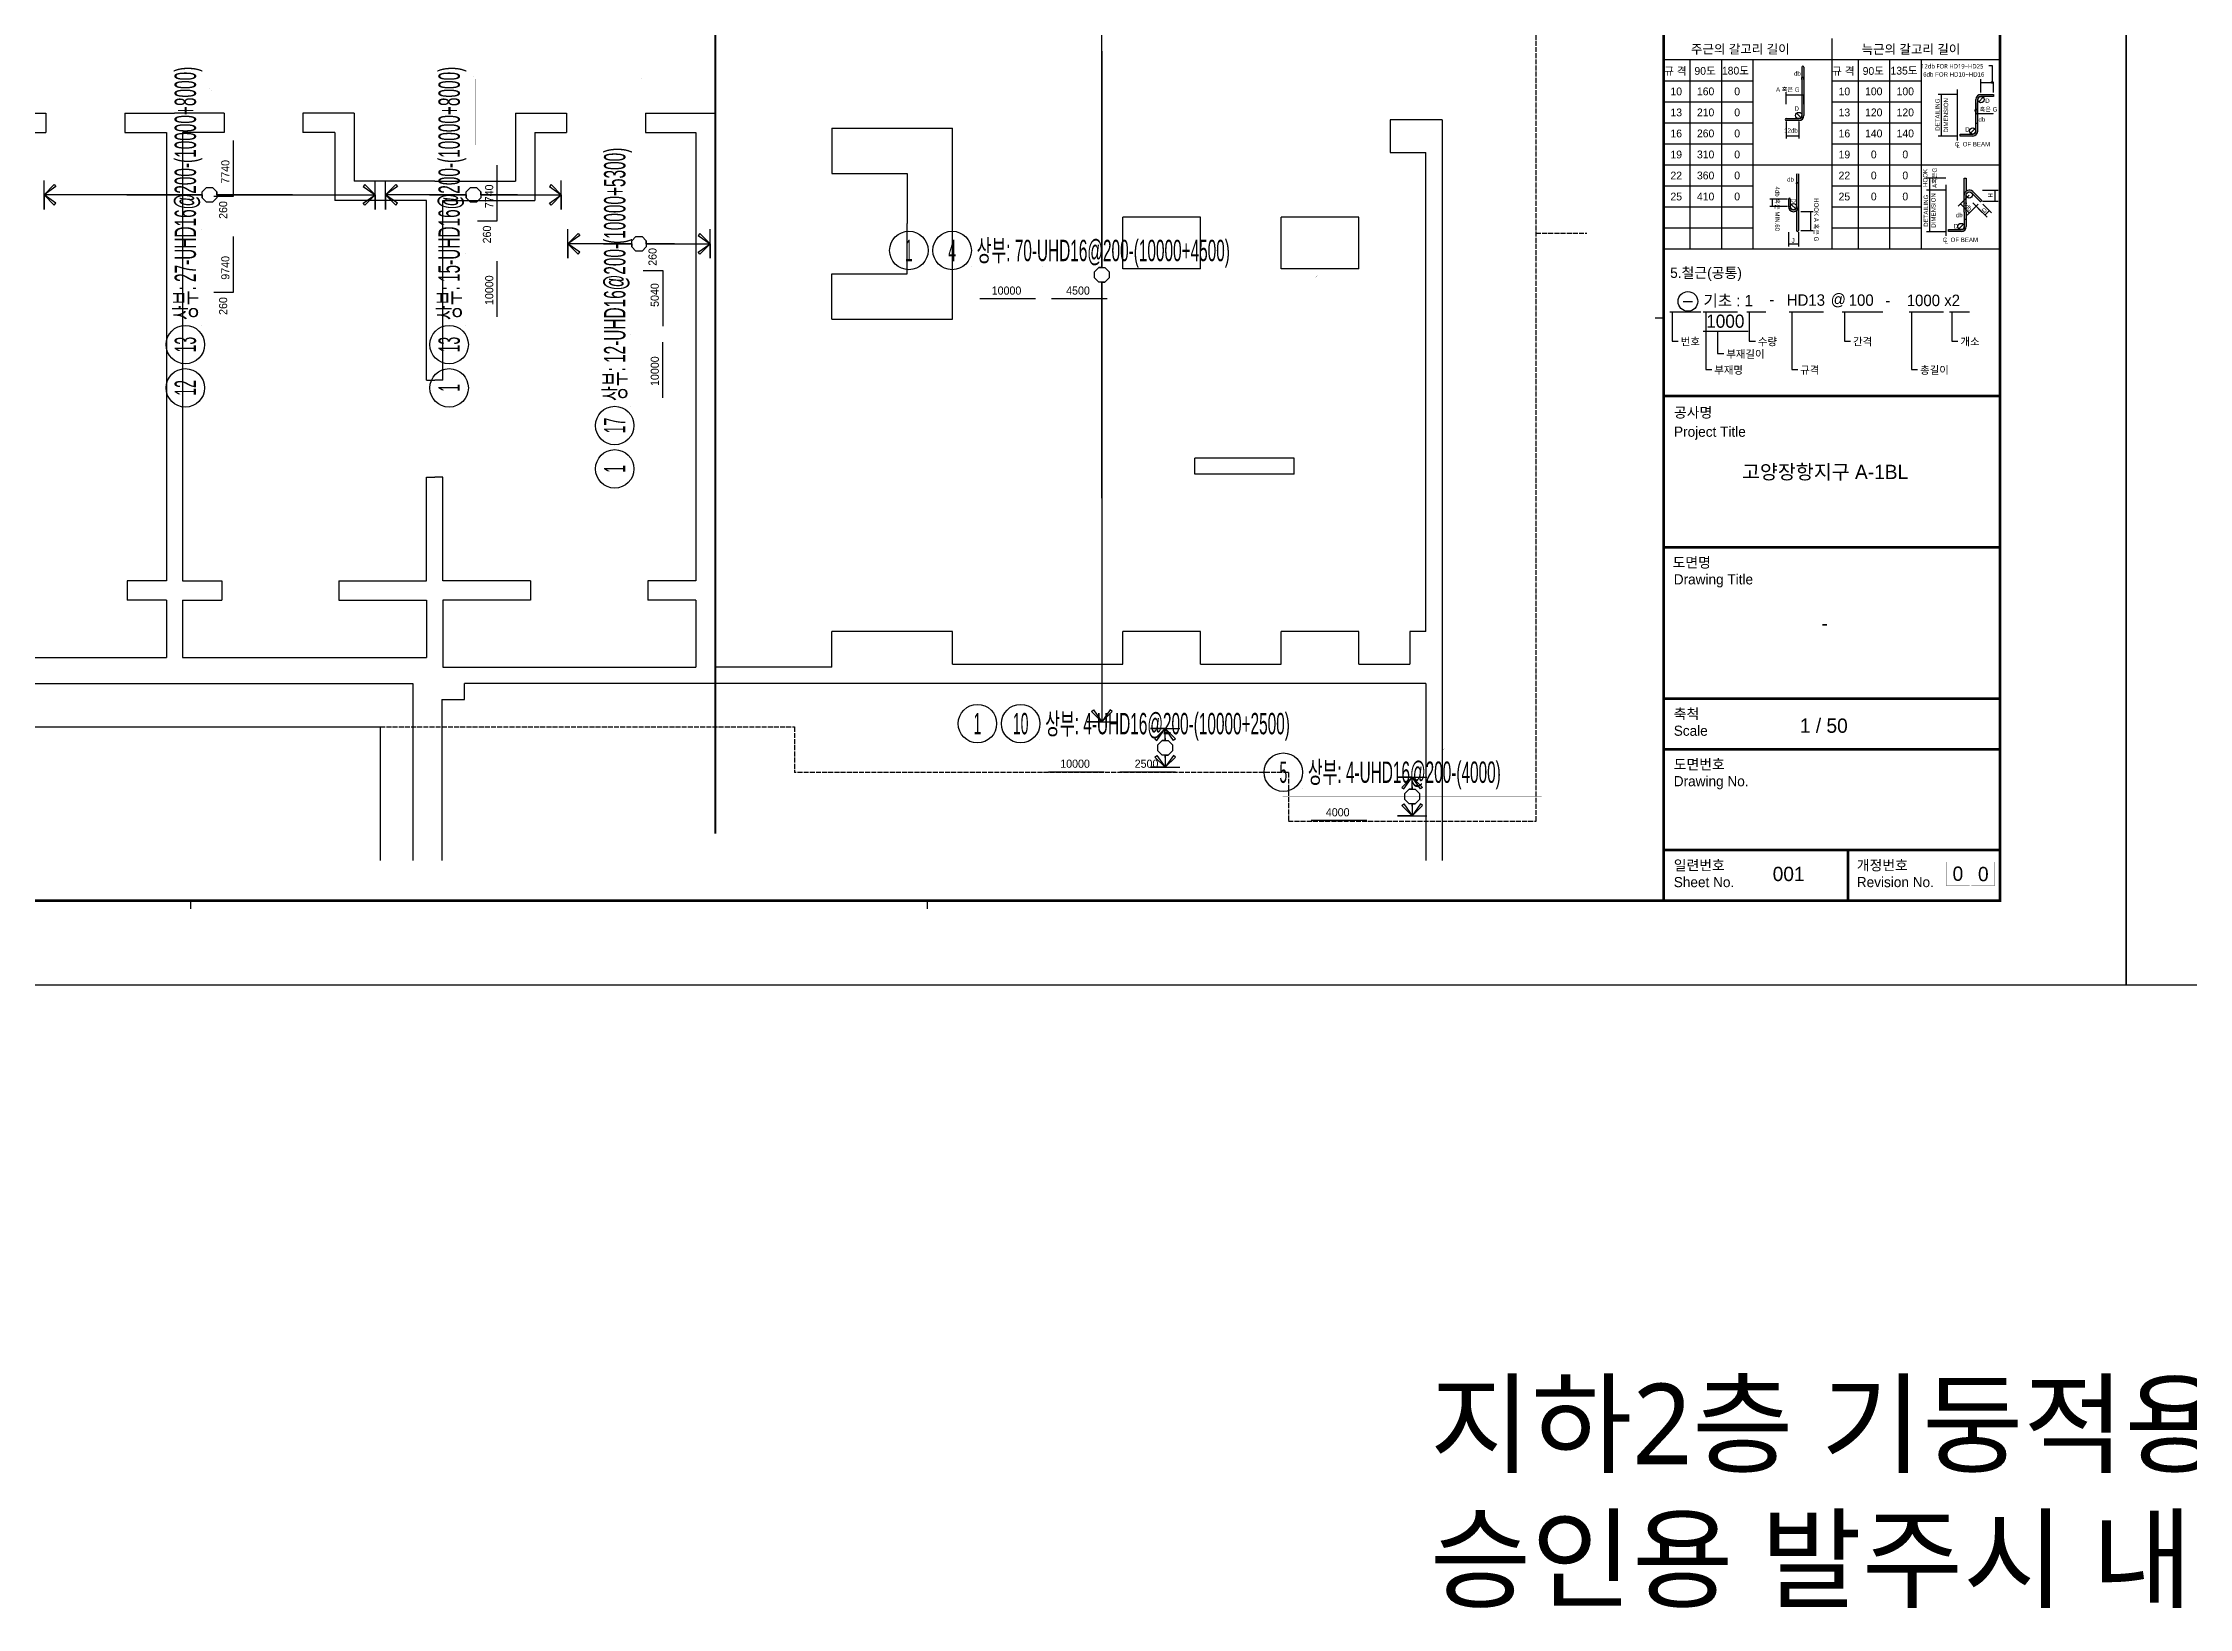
# Model space of a CAD drawing. Header units: millimetres. Extents: x 317501 to 814054, y -400799 to -14117.
# Drawn here: x 440845 to 473995, y -203456 to -179291 of the extents above; entities that cross this region are included whole.
import ezdxf
from ezdxf.enums import TextEntityAlignment as Align

# ---------------------------------------------------------------- set-up
doc = ezdxf.new("R2010")
doc.units = ezdxf.units.MM
doc.header["$LTSCALE"] = 38
doc.linetypes.add('HID', pattern=[2.5, 2, -0.5])
doc.layers.get('Defpoints').update_dxf_attribs({"color": 145})
for name, color, linetype in [('00', 7, 'Continuous'), ('AMAC-TITLE', 7, 'Continuous'), ('DIM', 7, 'Continuous'), ('RP_TAG', 7, 'Continuous'), ('XDIM', 7, 'Continuous'), ('XREBAR', 1, 'Continuous'), ('XS-기초$0$기초연단', 3, 'Continuous'), ('철근변경선', 1, 'HID')]:
    doc.layers.add(name, color=color, linetype=linetype)
doc.styles.add('ARIAL', font='malgun.ttf')
doc.styles.add('HYULL', font='Dotum.ttf')
doc.styles.add('RPWK1', font='Dotum.ttf', dxfattribs={"bigfont": 'whgtxt.shx'})
doc.styles.add('RPWK2', font='Dotum.ttf')
doc.styles.add('XRebarSheet', font='Hmkmrhd_0.ttf')
doc.styles.add('돋움', font='malgun.ttf')
doc.dimstyles.new('NDIM', dxfattribs={"dimtxt": 3, "dimasz": 1.5, "dimexe": 2, "dimexo": 2, "dimgap": 1, "dimtad": 1, "dimdec": 0, "dimdsep": 46, "dimlunit": 6, "dimtxsty": 'ARIAL', "dimblk": 'DOT', "dimcen": 1, "dimclrd": 256, "dimclre": 7, "dimclrt": 3, "dimadec": 0, "dimazin": 0, "dimtfac": 1, "dimtdec": 0, "dimtix": 1, "dimtmove": 2, "dimatfit": 3, "dimldrblk": 'DOT', "dimfxl": 0, "dimtvp": 1, "dimtolj": 1, "dimlwd": -1, "dimlwe": -1, "dimarcsym": 0})

# ---------------------------------------------------------------- blocks, each defined once
blk = doc.blocks.new('_Dot')
at = {"color": 0, "linetype": 'ByBlock', "lineweight": -2}
blk.add_line((-0.5, 0), (-1, 0), dxfattribs=at)
at = {"color": 0, "linetype": 'ByBlock', "const_width": 0.5}
blk.add_lwpolyline([(-0.25, 0, 1), (0.25, 0, 1)], format="xyb", close=True, dxfattribs=at)
blk = doc.blocks.new('*D1316')
at = {"color": 7, "transparency": 16777216}
for p, q in [((80432, 20451), (80432, 20463)), ((80477, 20451), (80477, 20463))]:
    blk.add_line(p, q, dxfattribs=at)
at = {"transparency": 16777216}
blk.add_line((80433, 20461), (80475, 20461), dxfattribs=at)
at = {"layer": 'Defpoints', "color": 0, "transparency": 16777216}
for p in [(80432, 20449), (80477, 20461), (80477, 20449)]:
    blk.add_point(p, dxfattribs=at)
at = {"transparency": 16777216, "xscale": 1.5, "yscale": 1.5, "zscale": 1.5, "rotation": 180}
blk.add_blockref('_Dot', (80432, 20461), dxfattribs=at)
at = {"transparency": 16777216, "xscale": 1.5, "yscale": 1.5, "zscale": 1.5}
blk.add_blockref('_Dot', (80477, 20461), dxfattribs=at)
blk = doc.blocks.new('*D1317')
at = {"color": 7, "transparency": 16777216}
for p, q in [((76172, 19024), (76172, 19045)), ((76217, 19024), (76217, 19045))]:
    blk.add_line(p, q, dxfattribs=at)
at = {"transparency": 16777216}
blk.add_line((76215, 19043), (76174, 19043), dxfattribs=at)
at = {"layer": 'Defpoints', "color": 0, "transparency": 16777216}
for p in [(76172, 19043), (76172, 19022), (76217, 19022)]:
    blk.add_point(p, dxfattribs=at)
at = {"transparency": 16777216, "xscale": 1.5, "yscale": 1.5, "zscale": 1.5, "rotation": 180}
blk.add_blockref('_Dot', (76172, 19043), dxfattribs=at)
at = {"transparency": 16777216, "xscale": 1.5, "yscale": 1.5, "zscale": 1.5}
blk.add_blockref('_Dot', (76217, 19043), dxfattribs=at)
blk = doc.blocks.new('*D1318')
at = {"transparency": 16777216}
blk.add_line((80158, 18181), (80199, 18181), dxfattribs=at)
at = {"layer": 'Defpoints', "color": 0, "transparency": 16777216}
for p in [(80156, 18181), (80201, 18181), (80201, 18181)]:
    blk.add_point(p, dxfattribs=at)
at = {"transparency": 16777216, "xscale": 1.5, "yscale": 1.5, "zscale": 1.5, "rotation": 180}
blk.add_blockref('_Dot', (80156, 18181), dxfattribs=at)
at = {"transparency": 16777216, "xscale": 1.5, "yscale": 1.5, "zscale": 1.5}
blk.add_blockref('_Dot', (80201, 18181), dxfattribs=at)
blk = doc.blocks.new('szdhdte')
at = {"layer": 'DIM', "color": 5}
for p, q in [((-1230, -1490), (-440, -1490)), ((-440, -1490), (-440, -1790)), ((780, -1490), (1545, -1490)), ((780, -1490), (780, -1790)), ((2310, -1490), (1545, -1490)), ((2310, -1490), (2310, -1790)), ((4320, -1490), (3530, -1490)), ((3530, -1490), (3530, -1790)), ((4320, -1490), (4320, -2540)), ((6810, -1490), (7600, -1490)), ((6810, -1490), (6810, -2540)), ((7600, -1490), (7600, -1790)), ((8820, -1490), (9600, -1490)), ((8820, -1490), (8820, -1790)), ((9600, -1490), (9900, -1490)), ((9900, -1490), (9900, -10045)), ((20325, -1595), (20325, -2095)), ((21125, -1595), (20325, -1595)), ((21125, -1595), (21125, -13028)), ((-930, -1790), (-440, -1790)), ((780, -1790), (1420, -1790)), ((1420, -1790), (1420, -8710)), ((1670, -1790), (1670, -8710)), ((2310, -1790), (1670, -1790)), ((4020, -1790), (3530, -1790)), ((4020, -1790), (4020, -2840)), ((7110, -1790), (7600, -1790)), ((7110, -1790), (7110, -2840)), ((8820, -1790), (9600, -1790)), ((9600, -1790), (9600, -8710)), ((11700, -1720), (11700, -2420)), ((11700, -1720), (13560, -1720)), ((13560, -4670), (13560, -1720)), ((20325, -2095), (20875, -2095)), ((20875, -9495), (20875, -2095)), ((5565, -2540), (4320, -2540)), ((5565, -2540), (6810, -2540)), ((11700, -2420), (12860, -2420)), ((12860, -2420), (12860, -3195)), ((5440, -2840), (4020, -2840)), ((5440, -5610), (5440, -2840)), ((5690, -5610), (5690, -2840)), ((5690, -2840), (7110, -2840)), ((12860, -3970), (12860, -3195)), ((16195, -3895), (16195, -3095)), ((17395, -3095), (16195, -3095)), ((17395, -3895), (17395, -3095)), ((18640, -3895), (18640, -3095)), ((19840, -3095), (18640, -3095)), ((19840, -3895), (19840, -3095)), ((11700, -4670), (11700, -3970)), ((11700, -3970), (12860, -3970)), ((17395, -3895), (16195, -3895)), ((19840, -3895), (18640, -3895)), ((11700, -4670), (13560, -4670)), ((5440, -5610), (5565, -5610)), ((5690, -5610), (5565, -5610)), ((18840, -6815), (17305, -6815)), ((17305, -7065), (17305, -6815)), ((18840, -7065), (18840, -6815)), ((5440, -8710), (5440, -7110)), ((5440, -7110), (5565, -7110)), ((5690, -7110), (5565, -7110)), ((5690, -8710), (5690, -7110)), ((18840, -7065), (17305, -7065)), ((1420, -8710), (815, -8710)), ((815, -8710), (815, -9010)), ((1670, -8710), (2275, -8710)), ((2275, -8710), (2275, -9010)), ((4085, -8710), (5440, -8710)), ((4085, -8710), (4085, -9010)), ((7045, -8710), (5690, -8710)), ((7045, -8710), (7045, -9010)), ((9600, -8710), (8855, -8710)), ((8855, -8710), (8855, -9010)), ((1420, -9010), (815, -9010)), ((1420, -9010), (1420, -9895)), ((1670, -9010), (1670, -9895)), ((1670, -9010), (2275, -9010)), ((4085, -9010), (5440, -9010)), ((5440, -9010), (5440, -9895)), ((7045, -9010), (5690, -9010)), ((5690, -9010), (5690, -10045)), ((9600, -9010), (8855, -9010)), ((9600, -9010), (9600, -10045)), ((13560, -9495), (11700, -9495)), ((11700, -10045), (11700, -9495)), ((13560, -9995), (13560, -9495)), ((16195, -9995), (16195, -9495)), ((17395, -9495), (16195, -9495)), ((17395, -9995), (17395, -9495)), ((19840, -9495), (18640, -9495)), ((18640, -9995), (18640, -9495)), ((19840, -9995), (19840, -9495)), ((20625, -9495), (20625, -9995)), ((20875, -9495), (20625, -9495)), ((-2350, -9895), (1420, -9895)), ((1670, -9895), (5440, -9895)), ((5690, -10045), (9600, -10045)), ((11700, -10045), (9900, -10045)), ((13560, -9995), (16195, -9995)), ((17395, -9995), (18640, -9995)), ((19840, -9995), (20625, -9995)), ((-6395, -10295), (5225, -10295)), ((5225, -10295), (5225, -13028)), ((5675, -10545), (5675, -13028)), ((5675, -10545), (6025, -10545)), ((20875, -10295), (6025, -10295)), ((6025, -10545), (6025, -10295)), ((20875, -10295), (20875, -13028))]:
    blk.add_line(p, q, dxfattribs=at)
at = {"layer": 'XS-기초$0$기초연단', "color": 4, "linetype": 'HID'}
for p, q in [((22575, -12420), (22575, 18735)), ((4725, -10965), (11120, -10965)), ((11120, -10965), (11120, -11670)), ((18750, -11670), (11120, -11670)), ((18750, -11670), (18750, -12420)), ((18750, -12420), (22575, -12420))]:
    blk.add_line(p, q, dxfattribs=at)
at = {"layer": 'XS-기초$0$기초연단'}
for p in [(-19485, -10965), (4725, -13028)]:
    blk.add_line(p, (4725, -10965), dxfattribs=at)
blk.add_lwpolyline([(4150, 20302), (4150, 17985), (3800, 17985), (3800, 9160), (-550, 9160), (-550, 7860), (9900, 7860), (9900, 2960), (7600, 2960), (7600, 5460), (-550, 5460), (-550, 550), (-11135, 550), (-11135, 3760), (-14785, 3760), (-14785, 4360), (-19485, 4360), (-19485, -10965), (4725, -10965)], dxfattribs=at)
at = {"layer": 'XS-기초$0$기초연단', "color": 4, "linetype": 'HID'}
blk.add_lwpolyline([(22575, -3345), (23362, -3345)], dxfattribs=at)
at = {"layer": '철근변경선', "ltscale": 2, "const_width": 30}
blk.add_lwpolyline([(9900, -12612), (9900, 7860), (-1534, 7860)], dxfattribs=at)
blk = doc.blocks.new('*U1146', base_point=(443044.9088, -183651.9388))
at = {"layer": 'RP_TAG', "color": 0, "linetype": 'Continuous', "ltscale": 100}
for centre in [(443044.909888, -183948.9388), (443044.912361, -184617.1888)]:
    blk.add_circle(centre, 297, dxfattribs=at)
at = {"layer": 'RP_TAG', "color": 0, "linetype": 'Continuous', "ltscale": 100, "style": 'RPWK1', "width": 0.55}
blk.add_text('상부: 27-UHD16@200-(10000+8000)', height=330, rotation=90.0002104601, dxfattribs=at).set_placement((443044.90847, -183569.4388), align=Align.MIDDLE_LEFT)
at = {"layer": 'RP_TAG', "color": 0, "linetype": 'Continuous', "ltscale": 100, "style": 'RPWK1', "width": 0.5}
for s, rotation, oblique, p in [('13', 90.0002104619, 0.0000000017, (443044.909888, -183948.9388)), ('12', 90.0002104552, 359.9999999951, (443044.912361, -184617.1888))]:
    blk.add_text(s, height=330, rotation=rotation, dxfattribs=dict(at, oblique=oblique)).set_placement(p, align=Align.MIDDLE_CENTER)
blk = doc.blocks.new('*U1155', base_point=(455186.181, -182495.7111))
at = {"layer": 'RP_TAG', "color": 0, "linetype": 'Continuous', "ltscale": 100}
for centre in [(454220.931, -182495.7111), (454889.181, -182495.7111)]:
    blk.add_circle(centre, 297, dxfattribs=at)
at = {"layer": 'RP_TAG', "color": 0, "linetype": 'Continuous', "ltscale": 100, "style": 'RPWK1', "width": 0.55}
blk.add_text('상부: 70-UHD16@200-(10000+4500)', height=330, dxfattribs=at).set_placement((455268.681, -182495.7111), align=Align.MIDDLE_LEFT)
at = {"layer": 'RP_TAG', "color": 0, "linetype": 'Continuous', "ltscale": 100, "style": 'RPWK1', "width": 0.5}
for s, p in [('1', (454220.931, -182495.7111)), ('4', (454889.181, -182495.7111))]:
    blk.add_text(s, height=330, dxfattribs=at).set_placement(p, align=Align.MIDDLE_CENTER)
blk = doc.blocks.new('*U1157', base_point=(447119.9088, -183651.9388))
at = {"layer": 'RP_TAG', "color": 0, "linetype": 'Continuous', "ltscale": 100}
for centre in [(447119.909888, -183948.9388), (447119.912361, -184617.1888)]:
    blk.add_circle(centre, 297, dxfattribs=at)
at = {"layer": 'RP_TAG', "color": 0, "linetype": 'Continuous', "ltscale": 100, "style": 'RPWK1', "width": 0.55}
blk.add_text('상부: 15-UHD16@200-(10000+8000)', height=330, rotation=90.0002104601, dxfattribs=at).set_placement((447119.90847, -183569.4388), align=Align.MIDDLE_LEFT)
at = {"layer": 'RP_TAG', "color": 0, "linetype": 'Continuous', "ltscale": 100, "style": 'RPWK1', "oblique": 0.0000000017, "width": 0.5}
for s, p in [('13', (447119.909888, -183948.9388)), ('1', (447119.912361, -184617.1888))]:
    blk.add_text(s, height=330, rotation=90.0002104619, dxfattribs=at).set_placement(p, align=Align.MIDDLE_CENTER)
blk = doc.blocks.new('*U1158', base_point=(456244.7525, -189800.7111))
at = {"layer": 'RP_TAG', "color": 0, "linetype": 'Continuous', "ltscale": 100}
for centre in [(455279.5025, -189800.7111), (455947.7525, -189800.7111)]:
    blk.add_circle(centre, 297, dxfattribs=at)
at = {"layer": 'RP_TAG', "color": 0, "linetype": 'Continuous', "ltscale": 100, "style": 'RPWK1', "width": 0.55}
blk.add_text('상부: 4-UHD16@200-(10000+2500)', height=330, dxfattribs=at).set_placement((456327.2525, -189800.7111), align=Align.MIDDLE_LEFT)
at = {"layer": 'RP_TAG', "color": 0, "linetype": 'Continuous', "ltscale": 100, "style": 'RPWK1', "width": 0.5}
for s, p in [('1', (455279.5025, -189800.7111)), ('10', (455947.7525, -189800.7111))]:
    blk.add_text(s, height=330, dxfattribs=at).set_placement(p, align=Align.MIDDLE_CENTER)
blk = doc.blocks.new('*U1162', base_point=(449677.4088, -184901.9388))
at = {"layer": 'RP_TAG', "color": 0, "linetype": 'Continuous', "ltscale": 100}
for centre in [(449677.409888, -185198.9388), (449677.412361, -185867.1888)]:
    blk.add_circle(centre, 297, dxfattribs=at)
at = {"layer": 'RP_TAG', "color": 0, "linetype": 'Continuous', "ltscale": 100, "style": 'RPWK1', "width": 0.55}
blk.add_text('상부: 12-UHD16@200-(10000+5300)', height=330, rotation=90.0002104601, dxfattribs=at).set_placement((449677.40847, -184819.4388), align=Align.MIDDLE_LEFT)
at = {"layer": 'RP_TAG', "color": 0, "linetype": 'Continuous', "ltscale": 100, "style": 'RPWK1', "oblique": 0.0000000017, "width": 0.5}
for s, p in [('17', (449677.409888, -185198.9388)), ('1', (449677.412361, -185867.1888))]:
    blk.add_text(s, height=330, rotation=90.0002104619, dxfattribs=at).set_placement(p, align=Align.MIDDLE_CENTER)
blk = doc.blocks.new('*U1173', base_point=(460301.6275, -190550.7111))
at = {"layer": 'RP_TAG', "color": 0, "linetype": 'Continuous', "ltscale": 100}
blk.add_circle((460004.6275, -190550.7111), 297, dxfattribs=at)
at = {"layer": 'RP_TAG', "color": 0, "linetype": 'Continuous', "ltscale": 100, "style": 'RPWK1', "width": 0.5}
blk.add_text('5', height=330, dxfattribs=at).set_placement((460004.6275, -190550.7111), align=Align.MIDDLE_CENTER)
at = {"layer": 'RP_TAG', "color": 0, "linetype": 'Continuous', "ltscale": 100, "style": 'RPWK1', "width": 0.55}
blk.add_text('상부: 4-UHD16@200-(4000)', height=330, dxfattribs=at).set_placement((460384.1275, -190550.7111), align=Align.MIDDLE_LEFT)
blk = doc.blocks.new('dhs_sheet2e')
h = blk.add_hatch(color=256)
edge = h.paths.add_edge_path()
edge.add_line((76299, 21797), (76299, 20646.2))
edge.add_arc((76224.2, 20646.2), 74.7, -90, 0, ccw=False)
edge.add_line((76224.2, 20571.5), (75925.3, 20571.5))
edge.add_arc((75925.3, 20549.1), 22.4, 90, 270)
edge.add_line((75925.3, 20526.7), (76224.2, 20526.7))
edge.add_arc((76224.2, 20646.2), 119.6, 270, 360)
edge.add_line((76343.8, 20646.2), (76343.8, 21797))
edge.add_arc((76321.4, 21797), 22.4, 0, 180)
blk.add_hatch(color=256).paths.add_polyline_path([(80850.3, 21144.3), (80551.4, 21144.3, 0.4142136), (80431.9, 21024.7), (80431.9, 20621.2), (80431.9, 20277.5, -0.4142136), (80357.1, 20202.7), (80058.2, 20202.7), (80058.2, 20157.9), (80357.1, 20157.9, 0.4142136), (80476.7, 20277.5), (80476.7, 20621.2), (80476.7, 21024.7, -0.4142136), (80551.4, 21099.4), (80850.3, 21099.4)])
h = blk.add_hatch(color=256)
h.paths.add_polyline_path([(76216.8, 18481.2, -0.2277351), (76172, 18387.9), (76172, 17913.3, 1), (76216.8, 17913.3)])
h.paths.add_polyline_path([(76216.8, 19258.4, 1), (76172, 19258.4), (76172, 18481.2, -0.1833618), (76153.2, 18431.7, -0.6790836), (76150.1, 18423.9, -0.2067221), (76146.9, 18425.3, -0.6466922), (76022.6, 18481.2), (76022.6, 18660.6, 1), (75977.7, 18660.6), (75977.7, 18481.2, 1), (76216.8, 18481.2)])
h.paths.add_polyline_path([(76153.2, 18431.7, -0.0300135), (76146.9, 18425.3, 0.2067221), (76150.1, 18423.9, 0.6790836)], flags=17)
h = blk.add_hatch(color=256)
h.paths.add_polyline_path([(80200.9, 19160.1), (80156.1, 19160.1), (80156.1, 18756.6, -0.2277351), (80200.9, 18850)])
h.paths.add_polyline_path([(80156.1, 18756.6), (80156.1, 18353.1), (80156.1, 18009.4, -0.4142136), (80081.4, 17934.7), (79782.5, 17934.7), (79782.5, 17889.8), (80081.4, 17889.8, 0.4142136), (80200.9, 18009.4), (80200.9, 18353.1), (80200.9, 18756.6, -0.6681786), (80328.5, 18809.5), (80539.9, 18598.1), (80571.6, 18629.8), (80360.2, 18841.2, 0.6681786)])
at = {"color": 7, "ltscale": 2}
for p, q in [((77008.3, 22471.6), (77008.3, 17477.6)), ((73013.1, 21972.2), (81003.6, 21972.2)), ((73637.3, 21972.2), (73637.3, 17477.6)), ((74386.4, 21972.2), (74386.4, 17477.6)), ((75135.6, 21972.2), (75135.6, 17477.6)), ((77632.6, 21972.2), (77632.6, 17477.6)), ((78381.7, 21972.2), (78381.7, 17477.6)), ((79130.8, 21972.2), (79130.8, 17477.6)), ((73013.1, 21472.8), (75135.6, 21472.8)), ((77008.3, 21472.8), (79130.8, 21472.8)), ((75135.6, 19475.2), (77008.3, 19475.2)), ((79130.8, 19475.2), (81003.6, 19475.2)), ((73013.1, 17477.6), (81003.6, 17477.6))]:
    blk.add_line(p, q, dxfattribs=at)
for p, q in [((76299, 21797), (76299, 20646.2)), ((76343.8, 21797), (76343.8, 20646.2)), ((80553.3, 21432.5), (80848.4, 21432.5)), ((80742.8, 21835.3), (80817.5, 21835.3)), ((80817.5, 21835.3), (80817.5, 21432.5)), ((79607.9, 21142.4), (79607.9, 20159.8)), ((80431.9, 20277.5), (80431.9, 21024.7)), ((80476.7, 20277.5), (80476.7, 21024.7)), ((80498.6, 20971.9), (80604.3, 21077.5)), ((80551.4, 21144.3), (80850.3, 21144.3)), ((80850.3, 21099.4), (80551.4, 21099.4)), ((80850.3, 21144.3), (80850.3, 21099.4)), ((75925.3, 20571.5), (76224.2, 20571.5)), ((76224.2, 20526.7), (75925.3, 20526.7)), ((76277.1, 20593.4), (76171.4, 20699.1)), ((80835.3, 20687.8), (80431.9, 20687.8)), ((80058.2, 20202.7), (80357.1, 20202.7)), ((80058.2, 20157.9), (80058.2, 20202.7)), ((80357.1, 20157.9), (80058.2, 20157.9)), ((80304.3, 20224.6), (80410, 20330.3)), ((76172, 19258.4), (76172, 18481.2)), ((76216.8, 19258.4), (76216.8, 18481.2)), ((79332.2, 19158.3), (79332.2, 18878.1)), ((79332.2, 18874.3), (79332.2, 17887.4)), ((80883.4, 18874.3), (80883.4, 18609.1)), ((75592.1, 18659.1), (75592.1, 18482.7)), ((75977.7, 18660.6), (75977.7, 18481.2)), ((76022.6, 18660.6), (76022.6, 18481.2)), ((76150.1, 18428.4), (76044.4, 18534.1)), ((76502.4, 18360.2), (76502.4, 17914.8)), ((80065.6, 18544), (80274.3, 18335.3)), ((80156.1, 18353.1), (80156.1, 18756.6)), ((80200.9, 18353.1), (80200.9, 18756.6)), ((80328.5, 18809.5), (80539.9, 18598.1)), ((80357.7, 18568.9), (80698.5, 18228.1)), ((80360.2, 18841.2), (80571.6, 18629.8)), ((80539.9, 18598.1), (80571.6, 18629.8)), ((80749.9, 18385.4), (80646.9, 18282.4)), ((79782.5, 17889.8), (79782.5, 17934.7)), ((79782.5, 17934.7), (80081.4, 17934.7)), ((80081.4, 17889.8), (79782.5, 17889.8)), ((80028.6, 17956.6), (80134.2, 18062.2)), ((80156.1, 18353.1), (80156.1, 18009.4)), ((80200.9, 18353.1), (80200.9, 18009.4)), ((76215.3, 17590.4), (75979.2, 17590.4))]:
    blk.add_line(p, q)
at = {"color": 1}
for p, q in [((76299, 21501), (76299, 21548.4)), ((76342.3, 21546.4), (76300.5, 21546.4)), ((76343.8, 21501), (76343.8, 21548.4)), ((75925.3, 20916), (75925.3, 21199.6)), ((75926.8, 21139.7), (76342.3, 21139.7)), ((75925.3, 20500.1), (75925.3, 20098.9)), ((76224.2, 20500.1), (76224.2, 20098.9)), ((76222.7, 20158.9), (75926.8, 20158.9))]:
    blk.add_line(p, q, dxfattribs=at)
at = {"color": 7}
for p, q in [((80551.4, 21191.6), (80551.4, 21507.4)), ((80850.3, 21191.6), (80850.3, 21435)), ((76343.8, 20916), (76343.8, 21141.7)), ((79996, 21144.3), (79533, 21144.3)), ((80431.9, 20947.5), (80431.9, 20685.3)), ((79996, 20157.9), (79533, 20157.9)), ((79720.2, 19160.1), (79257.5, 19160.1)), ((79720.2, 18876.2), (79257.5, 18876.2)), ((79720.2, 18876.2), (79257.5, 18876.2)), ((80591.1, 18876.2), (80958.3, 18876.2)), ((75953.1, 18660.6), (75532.2, 18660.6)), ((75953.1, 18481.2), (75532.2, 18481.2)), ((76270.6, 18361.7), (76562.3, 18361.7)), ((80273.9, 18754.9), (80011.4, 18492.3)), ((80485.3, 18543.5), (80222.7, 18281)), ((80488.8, 18437.8), (80698.5, 18228.1)), ((80591.1, 18607.2), (80958.3, 18607.2)), ((80594.5, 18543.5), (80804.2, 18333.8)), ((75977.7, 17876.9), (75977.7, 17530.5)), ((76216.8, 17876.9), (76216.8, 17530.5)), ((76270.6, 17913.3), (76562.3, 17913.3)), ((79720.2, 17885.5), (79257.5, 17885.5)), ((73013.1, 15831.2), (72813.3, 15831.2)), ((73477.6, 16230.5), (73697, 16230.5)), ((38004.8, 1997.6), (38004.8, 1797.9)), ((55508.9, 1997.6), (55508.9, 1797.9))]:
    blk.add_line(p, q, dxfattribs=at)
at = {"linetype": 'Continuous'}
for p, q in [((79998.5, 20053.3), (79998.5, 21263.8)), ((79722.7, 17785.2), (79722.7, 18995.8))]:
    blk.add_line(p, q, dxfattribs=at)
at = {"color": 4}
for p, q in [((80156.1, 19160.1), (80200.9, 19160.1)), ((80156.1, 18756.6), (80156.1, 19160.1)), ((80200.9, 19160.1), (80200.9, 18850)), ((76172, 18387.9), (76172, 17913.3)), ((76216.8, 18481.2), (76216.8, 17913.3))]:
    blk.add_line(p, q, dxfattribs=at)
at = {"color": 1, "ltscale": 2}
for p, q in [((73160.8, 15979.6), (73897.2, 15979.6)), ((73217.3, 15979.6), (73217.3, 15288.3)), ((73955, 15979.6), (74769.1, 15979.6)), ((74011.5, 15979.6), (74011.5, 14611.4)), ((74992, 15979.6), (75438.1, 15979.6)), ((75048.5, 15979.6), (75048.5, 15288.3)), ((75998.4, 15979.6), (76812.5, 15979.6)), ((76054.9, 15979.6), (76054.9, 14611.4)), ((77253.2, 15979.6), (78222.3, 15979.6)), ((77309.7, 15979.6), (77309.7, 15288.3)), ((78846.9, 15979.6), (79661, 15979.6)), ((78903.4, 15979.6), (78903.4, 14611.4)), ((79804.8, 15979.6), (80281.2, 15979.6)), ((79861.3, 15979.6), (79861.3, 15288.3)), ((73955, 15525.5), (75020.4, 15525.5)), ((74296, 15525.5), (74296, 14991.1)), ((73217.3, 15288.3), (73361.3, 15288.3)), ((74296, 14991.1), (74440, 14991.1)), ((75048.5, 15288.3), (75192.5, 15288.3)), ((77309.7, 15288.3), (77453.7, 15288.3)), ((79861.3, 15288.3), (80005.3, 15288.3)), ((74011.5, 14611.4), (74155.5, 14611.4)), ((76054.9, 14611.4), (76198.9, 14611.4)), ((78903.4, 14611.4), (79047.4, 14611.4))]:
    blk.add_line(p, q, dxfattribs=at)
at = {"color": 30}
for p, q in [((73013.1, 6791.9), (81003.6, 6791.9)), ((73013.1, 5593.3), (81003.6, 5593.3)), ((73013.1, 3196.2), (81003.6, 3196.2))]:
    blk.add_line(p, q, dxfattribs=at)
at = {"color": 7}
blk.add_lwpolyline([(84000, 0), (84000, 59329.4), (0, 59329.4), (0, 0)], close=True, dxfattribs=at)
at = {"color": 30, "const_width": 64.9}
blk.add_lwpolyline([(81003.6, 57331.7), (2996.4, 57331.7), (2996.4, 1997.6), (81003.6, 1997.6)], close=True, dxfattribs=at)
for points in [[(73013.1, 1997.6), (73013.1, 57331.7)], [(73013.1, 13983.4), (81003.6, 13983.4)], [(73013.1, 10387.6), (81003.6, 10387.6)], [(73013.1, 6791.9), (81003.6, 6791.9)], [(73013.1, 5593.3), (81003.6, 5593.3)], [(73013.1, 3196.2), (81003.6, 3196.2)], [(77390.2, 1997.6), (77390.2, 3196.2)]]:
    blk.add_lwpolyline(points, dxfattribs=at)
at = {"color": 1, "ltscale": 2, "const_width": 1.87}
for points in [[(79725.1, 2916.8), (79725.1, 2355), (80286.9, 2355), (80286.9, 2916.8), (79725.1, 2916.8)], [(80321.3, 2916.8), (80321.3, 2355), (80883.1, 2355), (80883.1, 2916.8), (80321.3, 2916.8)]]:
    blk.add_lwpolyline(points, dxfattribs=at)
for centre, radius in [((80817.5, 21432.5), 22.4), ((80817.5, 21432.5), 11.2), ((80551.4, 21024.7), 74.7), ((80498.6, 20971.9), 4.48), ((80604.3, 21077.5), 4.48), ((76171.4, 20699.1), 4.48), ((76277.1, 20593.4), 4.48), ((80357.1, 20277.5), 74.7), ((80304.3, 20224.6), 4.48), ((80410, 20330.3), 4.48), ((76044.4, 18534.1), 4.48), ((76150.1, 18428.4), 4.48), ((80275.7, 18756.6), 74.7), ((80081.4, 18009.4), 74.7), ((80028.6, 17956.6), 4.48), ((80134.2, 18062.2), 4.48)]:
    blk.add_circle(centre, radius)
at = {"color": 4}
for centre in [(76224.2, 20646.2), (76097.3, 18481.2)]:
    blk.add_circle(centre, 74.7, dxfattribs=at)
at = {"color": 7, "linetype": 'Continuous'}
blk.add_circle((73588.4, 16228.7), 234.1, dxfattribs=at).dxf.unprotected_set("ltscale", 0)
for centre, radius, start, end in [((76321.4, 21797), 22.4, 0, 180), ((80551.4, 21024.7), 119.6, 90, 180), ((80551.4, 21024.7), 74.7, 90, 180), ((75925.3, 20549.1), 22.4, 90, 270), ((76224.2, 20646.2), 119.6, 270, 0), ((76224.2, 20646.2), 74.7, 270, 0), ((80357.1, 20277.5), 74.7, 270, 0), ((80357.1, 20277.5), 119.6, 270, 0), ((80275.7, 18756.6), 119.6, 45, 180), ((76000.1, 18660.6), 22.4, 0, 180), ((76097.3, 18481.2), 119.6, 180, 0), ((76097.3, 18481.2), 74.7, 180, 0), ((80081.4, 18009.4), 119.6, 270, 0), ((80081.4, 18009.4), 74.7, 270, 0)]:
    blk.add_arc(centre, radius, start, end)
at = {"color": 4}
blk.add_arc((76194.4, 17913.3), 22.4, 180, 0, dxfattribs=at)
at = {"color": 1, "rotation": 180}
for p, xscale, yscale, zscale in [((76299, 21546.4), 1.5, 1.5, 1.5), ((75925.3, 21139.7), 11.98573127229489, 11.98573127229489, 11.98573127229489), ((75925.3, 20158.9), 11.98573127229489, 11.98573127229489, 11.98573127229489)]:
    blk.add_blockref('_Dot', p, dxfattribs=dict(at, xscale=xscale, yscale=yscale, zscale=zscale))
at = {"color": 1}
for p, xscale, yscale, zscale in [((76343.8, 21546.4), 1.5, 1.5, 1.5), ((76343.8, 21139.7), 1.498216409036861, 1.498216409036861, 1.498216409036861), ((76224.2, 20158.9), 11.98573127229489, 11.98573127229489, 11.98573127229489)]:
    blk.add_blockref('_Dot', p, dxfattribs=dict(at, xscale=xscale, yscale=yscale, zscale=zscale))
for p, xscale, yscale, zscale, rotation in [((80551.4, 21432.5), 14.98216409036861, 14.98216409036861, 14.98216409036861, 180), ((79607.9, 21144.3), 14.98216409036861, 14.98216409036861, 14.98216409036861, 90), ((80431.9, 20687.8), 14.98216409036861, 14.98216409036861, 14.98216409036861, 180), ((79607.9, 20157.9), 14.98216409036861, 14.98216409036861, 14.98216409036861, 270), ((79332.2, 19160.1), 14.98216409036861, 14.98216409036861, 14.98216409036861, 90), ((79332.2, 18876.2), 14.98216409036861, 14.98216409036861, 14.98216409036861, 90), ((79332.2, 18876.2), 1.872770511296076, 1.872770511296076, 1.872770511296076, 270), ((80883.4, 18876.2), 14.98216409036861, 14.98216409036861, 14.98216409036861, 90), ((75592.1, 18660.6), 11.98573127229489, 11.98573127229489, 11.98573127229489, 90), ((75592.1, 18481.2), 11.98573127229489, 11.98573127229489, 11.98573127229489, 270), ((76502.4, 18361.7), 11.98573127229489, 11.98573127229489, 11.98573127229489, 90), ((80064, 18545), 14.98216409036861, 14.98216409036861, 14.98216409036861, 135.0000000000825), ((80751.2, 18386.8), 14.98216409036861, 14.98216409036861, 14.98216409036861, 45.00000000025245), ((80883.4, 18607.2), 14.98216409036861, 14.98216409036861, 14.98216409036861, 270), ((76502.4, 17913.3), 11.98573127229489, 11.98573127229489, 11.98573127229489, 270), ((79332.2, 17885.5), 14.98216409036861, 14.98216409036861, 14.98216409036861, 270), ((80275.7, 18333.9), 14.98216409036861, 14.98216409036861, 14.98216409036861, 315.0000000000825), ((80645.5, 18281.1), 14.98216409036861, 14.98216409036861, 14.98216409036861, 225.0000000002524), ((75977.7, 17590.4), 11.98573127229489, 11.98573127229489, 11.98573127229489, 180)]:
    blk.add_blockref('_Dot', p, dxfattribs=dict(xscale=xscale, yscale=yscale, zscale=zscale, rotation=rotation))
for p, xscale, yscale, zscale in [((80850.3, 21432.5), 1.872770511296076, 1.872770511296076, 1.872770511296076), ((80850.3, 20687.8), 14.98216409036861, 14.98216409036861, 14.98216409036861), ((76216.8, 17590.4), 11.98573127229489, 11.98573127229489, 11.98573127229489)]:
    blk.add_blockref('_Dot', p, dxfattribs=dict(xscale=xscale, yscale=yscale, zscale=zscale))
at = {"color": 3}
for s, height, style, p in [('주근의 갈고리 길이', 217.47, 'XRebarSheet', (73661.6, 22115.7)), ('늑근의 갈고리 길이', 217.47, 'XRebarSheet', (77716.4, 22111.4)), ('규 격', 184.85, 'XRebarSheet', (73024.7, 21609.3)), ('90도', 184.85, 'XRebarSheet', (73743.9, 21612.7)), ('180도', 184.85, 'XRebarSheet', (74396.5, 21618.3)), ('규 격', 184.85, 'XRebarSheet', (77015.8, 21609.3)), ('90도', 184.85, 'XRebarSheet', (77741.9, 21610.8)), ('135도', 184.85, 'XRebarSheet', (78402.8, 21618.5)), ('기초 : 1', 271.84, 'HYULL', (73958.2, 16112.5)), ('HD13', 271.84, 'HYULL', (75937.6, 16126.4)), ('@', 271.8, 'HYULL', (76981.9, 16143.6)), ('100', 271.84, 'HYULL', (77410.5, 16124.9)), ('1000 x2', 271.84, 'HYULL', (78789.8, 16118.6)), ('-', 271.8, 'HYULL', (75524.6, 16143.6)), ('-', 271.8, 'HYULL', (78283.3, 16120.3)), ('번호', 181.22, 'XRebarSheet', (73421.4, 15184.8)), ('수량', 181.22, 'XRebarSheet', (75252.6, 15184.8)), ('간격', 181.22, 'XRebarSheet', (77513.8, 15184.8)), ('개소', 181.22, 'XRebarSheet', (80065.4, 15184.8)), ('부재길이', 181.22, 'XRebarSheet', (74500.1, 14887.6)), ('부재명', 181.22, 'XRebarSheet', (74215.6, 14507.8)), ('규격', 181.22, 'XRebarSheet', (76259, 14507.8)), ('총길이', 181.22, 'XRebarSheet', (79107.5, 14507.8))]:
    blk.add_text(s, height=height, dxfattribs=dict(at, style=style)).set_placement(p)
for s, height, style, p in [('db', 104.88, 'HYULL', (76110.6, 21591.3)), ('12db FOR HD19~HD25', 104.875, 'ARIAL', (79128.8, 21763.4)), ('6db FOR HD10~HD16', 104.875, 'HYULL', (79181.1, 21570.1)), ('A 혹은 G', 104.88, 'HYULL', (75682.6, 21210.1)), ('D', 104.9, 'HYULL', (80656, 20944.7)), ('D', 104.9, 'HYULL', (76121.8, 20758.8)), ('A 혹은 G', 104.88, 'HYULL', (80384, 20740.7)), ('db', 104.88, 'HYULL', (80494.6, 20497.1)), ('12db', 104.88, 'HYULL', (75877.3, 20236.3)), ('C  OF BEAM', 104.88, 'HYULL', (79933.3, 19912.7)), ('L', 104.9, 'HYULL', (79978.2, 19870.3)), ('D', 104.9, 'HYULL', (80177.8, 20262.8)), ('db', 104.88, 'HYULL', (75947.2, 19073.7)), ('D', 104.9, 'HYULL', (79902.1, 17964.6)), ('db', 104.88, 'HYULL', (79955.9, 18229.1)), ('J', 104.9, 'HYULL', (76052.4, 17620.3)), ('C  OF BEAM', 104.88, 'HYULL', (79646.6, 17640.3)), ('L', 104.9, 'HYULL', (79691.4, 17597.9))]:
    blk.add_text(s, height=height, dxfattribs=dict(style=style)).set_placement(p)
at = {"style": 'HYULL'}
for s, height, rotation, p in [('DETAILING', 104.88, 90, (79572.8, 20283)), ('DIMENSION', 104.88, 90, (79773.2, 20238.9)), ('4db 혹은 MIN.60', 104.875, 270, (75662.8, 18959.9)), ('HOOK', 104.88, 90, (79280.6, 18949.8)), ('A혹은G', 104.88, 90, (79503.2, 18925.5)), ('D', 104.9, 270, (76045.4, 18676.8)), ('HOOK A 혹은 G', 104.875, 270, (76588.8, 18683)), ('DETAILING', 104.88, 90, (79297.1, 18001.8)), ('DIMENSION', 104.88, 90, (79475.3, 17979.8)), ('H', 104.9, 90, (80828.6, 18696.9))]:
    blk.add_text(s, height=height, rotation=rotation, dxfattribs=at).set_placement(p)
at = {"style": 'HYULL', "width": 0.8}
for s, height, rotation, p in [('6db', 104.88, 315, (80113.5, 18528.3)), ('D', 104.9, 45, (80638.1, 18324.3))]:
    blk.add_text(s, height=height, rotation=rotation, dxfattribs=at).set_placement(p)
at = {"color": 7, "style": 'XRebarSheet'}
blk.add_text('5.철근(공통)', height=242.71, dxfattribs=at).set_placement((73167, 16788))
at = {"color": 3, "linetype": 'Continuous', "style": 'HYULL'}
e = blk.add_text('1000', height=312.13, dxfattribs=at)
e.set_placement((74023.5, 15760.5), align=Align.MIDDLE_LEFT)
e.dxf.unprotected_set("ltscale", 0)
at = {"color": 7, "style": 'XRebarSheet'}
for s, height, p in [('공사명', 241.63, (73259, 13591.6)), ('Project Title', 241.632, (73259, 13135.1)), ('도면명', 241.63, (73225, 10028.1)), ('Drawing Title', 241.632, (73252.8, 9628.5)), ('Scale', 241.63, (73252.8, 6032.8)), ('축척', 241.63, (73252.8, 6432.3)), ('도면번호', 241.63, (73252.8, 5233.8)), ('Drawing No.', 241.632, (73252.8, 4834.2)), ('Sheet No.', 241.63, (73252.8, 2437.1)), ('일련번호', 241.63, (73252.8, 2836.6)), ('개정번호', 241.63, (77602.3, 2836.6)), ('Revision No.', 241.632, (77602.3, 2437.1))]:
    blk.add_text(s, height=height, dxfattribs=at).set_placement(p, align=Align.MIDDLE_LEFT)
for base, p1, p2, picture, middle in [((80476.7, 20461.4), (80431.9, 20449.3), (80476.7, 20449.3), '*D1316', (80454.3, 20461.4)), ((76172, 19043.3), (76216.8, 19021.8), (76172, 19021.8), '*D1317', (76194.4, 19043.3)), ((80200.9, 18181.3), (80156.1, 18181.3), (80200.9, 18181.3), '*D1318', (80178.5, 18181.3))]:
    dim = blk.add_linear_dim(base=base, p1=p1, p2=p2, text=' ', dimstyle='NDIM')
    dim.commit()
    dim.dimension.update_dxf_attribs({"geometry": picture, "text_midpoint": middle})

msp = doc.modelspace()

# ---------------------------------------------------------------- linework, layer by layer
at = {"color": 7, "ltscale": 2}
for p, q in [((465879.4, -180198.7), (467259.1, -180198.7)), ((468476.4, -180198.7), (469856, -180198.7)), ((465879.4, -180523.3), (467259.1, -180523.3)), ((468476.4, -180523.3), (469856, -180523.3)), ((465879.4, -180847.9), (467259.1, -180847.9)), ((468476.4, -180847.9), (469856, -180847.9)), ((465879.4, -181172.5), (467259.1, -181172.5)), ((468476.4, -181172.5), (469856, -181172.5)), ((465879.4, -181497.1), (467259.1, -181497.1)), ((468476.4, -181497.1), (469856, -181497.1)), ((465879.4, -181821.7), (467259.1, -181821.7)), ((468476.4, -181821.7), (469856, -181821.7)), ((465879.4, -182146.3), (467259.1, -182146.3)), ((468476.4, -182146.3), (469856, -182146.3))]:
    msp.add_line(p, q, dxfattribs=at)
at = {"layer": 'RP_TAG', "color": 250, "linetype": 'Continuous', "ltscale": 100}
for p, q in [((443292.4, -182169.5), (443292.4, -182169.5)), ((447367.4, -182548), (447367.4, -182548)), ((455186.2, -182743.2), (455186.2, -182743.2)), ((456290.1, -182743.2), (456290.1, -182743.2)), ((443292.4, -183651.9), (443292.4, -183651.9)), ((447367.4, -183651.9), (447367.4, -183651.9)), ((449924.9, -183798), (449924.9, -183798)), ((449924.9, -184901.9), (449924.9, -184901.9)), ((456244.8, -190048.2), (456244.8, -190048.2)), ((457348.7, -190048.2), (457348.7, -190048.2)), ((460301.6, -190798.2), (460301.6, -190798.2))]:
    msp.add_line(p, q, dxfattribs=at)
at = {"layer": 'RP_TAG', "color": 1, "linetype": 'Continuous', "ltscale": 100}
for points in [[(443482.9, -181658.9), (443787.4, -181658.9), (443787.4, -180799.3)], [(447557.9, -182037.4), (447862.4, -182037.4), (447862.4, -181177.8)], [(443482.9, -183141.3), (443787.4, -183141.3), (443787.4, -182281.7)], [(447862.4, -183519.9), (447862.4, -182660.2)], [(450115.4, -182806.4), (450419.9, -182806.4), (450419.9, -183666)], [(455318.2, -183238.2), (456177.9, -183238.2)], [(456422.1, -183238.2), (457281.9, -183238.2)], [(450419.9, -184769.9), (450419.9, -183910.2)], [(456376.8, -190543.2), (457236.5, -190543.2)], [(457480.7, -190543.2), (458340.5, -190543.2)], [(460433.6, -191293.2), (461293.4, -191293.2)]]:
    msp.add_lwpolyline(points, dxfattribs=at)
at = {"layer": 'XDIM', "color": 4, "linetype": 'Continuous', "ltscale": 106.31879}
for points in [[(457199.9, -179420.7), (457199.9, -182758.2), (457153.3, -182758.2), (457246.5, -182758.2), (457312.4, -182824.1), (457312.4, -182917.3), (457246.5, -182983.2), (457153.3, -182983.2), (457087.4, -182917.3), (457087.4, -182824.1), (457153.3, -182758.2), (457199.9, -182758.2), (457199.9, -179420.7), (457199.9, -179420.7), (457199.9, -175970.7), (457359, -176129.8), (457329, -176155), (457199.9, -175970.7), (457040.8, -176129.8), (457070.9, -176155), (457199.9, -175970.7), (456974.9, -175970.7), (457424.9, -175970.7)], [(457199.9, -186320.7), (457199.9, -182983.2), (457246.5, -182983.2), (457153.3, -182983.2), (457087.4, -182917.3), (457087.4, -182824.1), (457153.3, -182758.2), (457246.5, -182758.2), (457312.4, -182824.1), (457312.4, -182917.3), (457246.5, -182983.2), (457199.9, -182983.2), (457199.9, -186320.7), (457199.9, -186320.7), (457199.9, -189770.7), (457040.8, -189611.6), (457070.9, -189586.4), (457199.9, -189770.7), (457359, -189611.6), (457329, -189586.4), (457199.9, -189770.7), (456974.9, -189770.7), (457424.9, -189770.7)]]:
    msp.add_lwpolyline(points, dxfattribs=at)
at = {"layer": 'XDIM', "color": 4, "linetype": 'Continuous', "ltscale": 106.31879, "elevation": -1.5}
for points in [[(442141.2, -181638.2), (443307.4, -181638.2), (443307.4, -181684.8), (443307.4, -181591.6), (443373.3, -181525.7), (443466.5, -181525.7), (443532.4, -181591.6), (443532.4, -181684.8), (443466.5, -181750.7), (443373.3, -181750.7), (443307.4, -181684.8), (443307.4, -181638.2), (442141.2, -181638.2), (442141.2, -181638.2), (440862.4, -181638.2), (441021.5, -181479.1), (441046.7, -181509.2), (440862.4, -181638.2), (441021.5, -181797.3), (441046.7, -181767.3), (440862.4, -181638.2), (440862.4, -181863.2), (440862.4, -181413.2)], [(444698.7, -181638.2), (443532.4, -181638.2), (443532.4, -181591.6), (443532.4, -181684.8), (443466.5, -181750.7), (443373.3, -181750.7), (443307.4, -181684.8), (443307.4, -181591.6), (443373.3, -181525.7), (443466.5, -181525.7), (443532.4, -181591.6), (443532.4, -181638.2), (444698.7, -181638.2), (444698.7, -181638.2), (445977.4, -181638.2), (445818.3, -181797.3), (445793.1, -181767.3), (445977.4, -181638.2), (445818.3, -181479.1), (445793.1, -181509.2), (445977.4, -181638.2), (445977.4, -181863.2), (445977.4, -181413.2)], [(446816.2, -181638.2), (447382.4, -181638.2), (447382.4, -181684.8), (447382.4, -181591.6), (447448.3, -181525.7), (447541.5, -181525.7), (447607.4, -181591.6), (447607.4, -181684.8), (447541.5, -181750.7), (447448.3, -181750.7), (447382.4, -181684.8), (447382.4, -181638.2), (446816.2, -181638.2), (446816.2, -181638.2), (446137.4, -181638.2), (446296.5, -181479.1), (446321.7, -181509.2), (446137.4, -181638.2), (446296.5, -181797.3), (446321.7, -181767.3), (446137.4, -181638.2), (446137.4, -181863.2), (446137.4, -181413.2)], [(448173.7, -181638.2), (447607.4, -181638.2), (447607.4, -181591.6), (447607.4, -181684.8), (447541.5, -181750.7), (447448.3, -181750.7), (447382.4, -181684.8), (447382.4, -181591.6), (447448.3, -181525.7), (447541.5, -181525.7), (447607.4, -181591.6), (447607.4, -181638.2), (448173.7, -181638.2), (448173.7, -181638.2), (448852.4, -181638.2), (448693.3, -181797.3), (448668.1, -181767.3), (448852.4, -181638.2), (448693.3, -181479.1), (448668.1, -181509.2), (448852.4, -181638.2), (448852.4, -181863.2), (448852.4, -181413.2)], [(449502.4, -182391.6), (449939.9, -182391.6), (449939.9, -182438.2), (449939.9, -182345), (450005.8, -182279.1), (450099, -182279.1), (450164.9, -182345), (450164.9, -182438.2), (450099, -182504.1), (450005.8, -182504.1), (449939.9, -182438.2), (449939.9, -182391.6), (449502.4, -182391.6), (449502.4, -182391.6), (448952.4, -182391.6), (449111.5, -182232.5), (449136.7, -182262.5), (448952.4, -182391.6), (449111.5, -182550.7), (449136.7, -182520.7), (448952.4, -182391.6), (448952.4, -182616.6), (448952.4, -182166.6)], [(450602.4, -182391.6), (450164.9, -182391.6), (450164.9, -182345), (450164.9, -182438.2), (450099, -182504.1), (450005.8, -182504.1), (449939.9, -182438.2), (449939.9, -182345), (450005.8, -182279.1), (450099, -182279.1), (450164.9, -182345), (450164.9, -182391.6), (450602.4, -182391.6), (450602.4, -182391.6), (451152.4, -182391.6), (450993.3, -182550.7), (450968.1, -182520.7), (451152.4, -182391.6), (450993.3, -182232.5), (450968.1, -182262.5), (451152.4, -182391.6), (451152.4, -182616.6), (451152.4, -182166.6)], [(458179.9, -190025.7), (458179.9, -190063.2), (458133.3, -190063.2), (458226.5, -190063.2), (458292.4, -190129.1), (458292.4, -190222.3), (458226.5, -190288.2), (458133.3, -190288.2), (458067.4, -190222.3), (458067.4, -190129.1), (458133.3, -190063.2), (458179.9, -190063.2), (458179.9, -190025.7), (458179.9, -190025.7), (458179.9, -189875.7), (458339, -190034.8), (458309, -190060), (458179.9, -189875.7), (458020.8, -190034.8), (458050.9, -190060), (458179.9, -189875.7), (457954.9, -189875.7), (458404.9, -189875.7)], [(458179.9, -190325.7), (458179.9, -190288.2), (458226.5, -190288.2), (458133.3, -190288.2), (458067.4, -190222.3), (458067.4, -190129.1), (458133.3, -190063.2), (458226.5, -190063.2), (458292.4, -190129.1), (458292.4, -190222.3), (458226.5, -190288.2), (458179.9, -190288.2), (458179.9, -190325.7), (458179.9, -190325.7), (458179.9, -190475.7), (458020.8, -190316.6), (458050.9, -190291.4), (458179.9, -190475.7), (458339, -190316.6), (458309, -190291.4), (458179.9, -190475.7), (457954.9, -190475.7), (458404.9, -190475.7)], [(461994.9, -190775.7), (461994.9, -190813.2), (461948.3, -190813.2), (462041.5, -190813.2), (462107.4, -190879.1), (462107.4, -190972.3), (462041.5, -191038.2), (461948.3, -191038.2), (461882.4, -190972.3), (461882.4, -190879.1), (461948.3, -190813.2), (461994.9, -190813.2), (461994.9, -190775.7), (461994.9, -190775.7), (461994.9, -190625.7), (462154, -190784.8), (462124, -190810), (461994.9, -190625.7), (461835.8, -190784.8), (461865.9, -190810), (461994.9, -190625.7), (461769.9, -190625.7), (462219.9, -190625.7)], [(461994.9, -191075.7), (461994.9, -191038.2), (462041.5, -191038.2), (461948.3, -191038.2), (461882.4, -190972.3), (461882.4, -190879.1), (461948.3, -190813.2), (462041.5, -190813.2), (462107.4, -190879.1), (462107.4, -190972.3), (462041.5, -191038.2), (461994.9, -191038.2), (461994.9, -191075.7), (461994.9, -191075.7), (461994.9, -191225.7), (461835.8, -191066.6), (461865.9, -191041.4), (461994.9, -191225.7), (462154, -191066.6), (462124, -191041.4), (461994.9, -191225.7), (461769.9, -191225.7), (462219.9, -191225.7)]]:
    msp.add_lwpolyline(points, dxfattribs=at)
at = {"layer": 'XREBAR', "color": 171, "linetype": 'Continuous', "ltscale": 106.31879, "const_width": 1}
for points in [[(443457.4, -181245.7), (443457.4, -181245.7), (443457.4, -180030.7), (443452.4, -180012), (443438.7, -179998.2), (443419.9, -179993.2), (443419.9, -173505.7), (443679.9, -173505.7)], [(447532.4, -180865.7), (447532.4, -180865.7), (447532.4, -179850.7), (447527.4, -179832), (447513.7, -179818.2), (447494.9, -179813.2), (447494.9, -173505.7), (447754.9, -173505.7)], [(450089.9, -180965.7), (450089.9, -180965.7), (450089.9, -179850.7), (450084.9, -179832), (450071.2, -179818.2), (450052.4, -179813.2), (450052.4, -176005.7), (450312.4, -176005.7)], [(447494.9, -189850.7), (447494.9, -189850.7), (447494.9, -179850.7), (447494.9, -179850.7)], [(450052.4, -189850.7), (450052.4, -189850.7), (450052.4, -179850.7), (450052.4, -179850.7)], [(443679.9, -189770.7), (443419.9, -189770.7), (443419.9, -180030.7), (443419.9, -180030.7)], [(450492.4, -182870.7), (450492.4, -182870.7), (460492.4, -182870.7), (460492.4, -182870.7)], [(459407.4, -182908.2), (459407.4, -182908.2), (460492.4, -182908.2), (460511.2, -182903.2), (460524.9, -182889.5), (460529.9, -182870.7), (463907.4, -182870.7), (463907.4, -182870.7)], [(452452.4, -190175.7), (452452.4, -190175.7), (462452.4, -190175.7), (462452.4, -190175.7)], [(461407.4, -190213.2), (461407.4, -190213.2), (462452.4, -190213.2), (462471.2, -190208.2), (462484.9, -190194.5), (462489.9, -190175.7), (463907.4, -190175.7), (463907.4, -190175.7)], [(459994.9, -190925.7), (459994.9, -190925.7), (463994.9, -190925.7), (463994.9, -190925.7)]]:
    msp.add_lwpolyline(points, dxfattribs=at)

# ---------------------------------------------------------------- block references
at = {"color": 255, "xscale": 0.6499999991059565, "yscale": 0.6499999991059565, "zscale": 0.6499999991059565}
for p in [(418420.9, -193831.4), (473020.9, -193831.4)]:
    msp.add_blockref('dhs_sheet2e', p, dxfattribs=at)
at = {"layer": '00'}
msp.add_blockref('szdhdte', (441332.4, -178885.7), dxfattribs=at)
at = {"layer": 'RP_TAG', "color": 171, "linetype": 'Continuous', "ltscale": 4.80703e-312}
for name, p in [('*U1146', (443044.9, -183651.9)), ('*U1157', (447119.9, -183651.9)), ('*U1162', (449677.4, -184901.9)), ('*U1155', (455186.2, -182495.7)), ('*U1158', (456244.8, -189800.7)), ('*U1173', (460301.6, -190550.7))]:
    msp.add_blockref(name, p, dxfattribs=at)

# ---------------------------------------------------------------- texts
at = {"color": 3, "style": 'XRebarSheet'}
for s, height, p in [('10', 120.15, (466073.6, -180039.8)), ('160', 120.15, (466527.5, -180039)), ('0', 120.2, (467014.5, -180039)), ('10', 120.15, (468670.5, -180039.8)), ('100', 120.15, (469124.4, -180039)), ('100', 120.15, (469611.4, -180039)), ('13', 120.15, (466073.6, -180364.4)), ('210', 120.15, (466527.5, -180363.6)), ('0', 120.2, (467014.5, -180363.6)), ('13', 120.15, (468670.5, -180364.4)), ('120', 120.15, (469124.4, -180363.6)), ('120', 120.15, (469611.4, -180363.6)), ('16', 120.15, (466073.6, -180689)), ('260', 120.15, (466527.5, -180688.2)), ('0', 120.2, (467014.5, -180688.2)), ('16', 120.15, (468670.5, -180689)), ('140', 120.15, (469124.4, -180688.2)), ('140', 120.15, (469611.4, -180688.2)), ('19', 120.15, (466073.6, -181013.6)), ('310', 120.15, (466527.5, -181012.8)), ('0', 120.2, (467014.5, -181012.8)), ('19', 120.15, (468670.5, -181013.6)), ('0', 120.2, (469124.4, -181012.8)), ('0', 120.2, (469611.4, -181012.8)), ('22', 120.15, (466073.6, -181338.2)), ('360', 120.15, (466527.5, -181337.4)), ('0', 120.2, (467014.5, -181337.4)), ('22', 120.15, (468670.5, -181338.2)), ('0', 120.2, (469124.4, -181337.4)), ('0', 120.2, (469611.4, -181337.4)), ('25', 120.15, (466073.6, -181662.8)), ('410', 120.15, (466527.5, -181662)), ('0', 120.2, (467014.5, -181662)), ('25', 120.15, (468670.5, -181662.8)), ('0', 120.2, (469124.4, -181662)), ('0', 120.2, (469611.4, -181662))]:
    msp.add_text(s, height=height, dxfattribs=at).set_placement(p, align=Align.MIDDLE_CENTER)
for s, p in [('고양장항지구 A-1BL', (468372.2, -185911.1)), ('-', (468363.6, -188248.5)), ('1 / 50', (468352.8, -189827.8)), ('0', (470424.2, -192117.5)), ('0', (470816.4, -192123.5))]:
    msp.add_text(s, height=221, dxfattribs=at).set_placement(p, align=Align.MIDDLE)
msp.add_text('001', height=220.87, dxfattribs=at).set_placement((467563.4, -192232))
at = {"layer": 'AMAC-TITLE', "color": 2, "linetype": 'Continuous', "style": '돋움'}
for s, p in [('지하2층 기둥적용시 135+135로 변경', (462267.6, -201236.4)), ('승인용 발주시 내진철근으로 변경할것', (462267.6, -203322.1))]:
    msp.add_text(s, height=1245.658, dxfattribs=at).set_placement(p)
at = {"layer": 'RP_TAG', "color": 2, "linetype": 'Continuous', "ltscale": 100, "style": 'RPWK2'}
for s, rotation, p in [('7740', 90.00021, (443763.3, -181281.5)), ('7740', 90.00021, (447838.3, -181659.9)), ('9740', 90.00021, (443763.3, -182763.9)), ('10000', 90.00021, (447839.3, -183108.9)), ('5040', 90.00019, (450395.8, -183183.8)), ('10000', 90.00021, (450396.8, -184358.9))]:
    msp.add_text(s, height=125.77, rotation=rotation, dxfattribs=at).set_placement(p, align=Align.BOTTOM_CENTER)
for p in [(443729.2, -181733.4), (447804.2, -182111.8), (443729.2, -183215.8)]:
    msp.add_text('260', height=125.77, rotation=90.00021, dxfattribs=at).set_placement(p, align=Align.BOTTOM_RIGHT)
msp.add_text('260', height=125.77, rotation=90.00019, dxfattribs=at).set_placement((450361.7, -182731.9), align=Align.BOTTOM_LEFT)
for s, p in [('10000', (455729.2, -183215.1)), ('4500', (456833.1, -183215.1)), ('10000', (456787.8, -190520.1)), ('2500', (457891.7, -190520.1)), ('4000', (460844.6, -191270.1))]:
    msp.add_text(s, height=125.77, dxfattribs=at).set_placement(p, align=Align.BOTTOM_CENTER)

doc.saveas('drawing.dxf')
